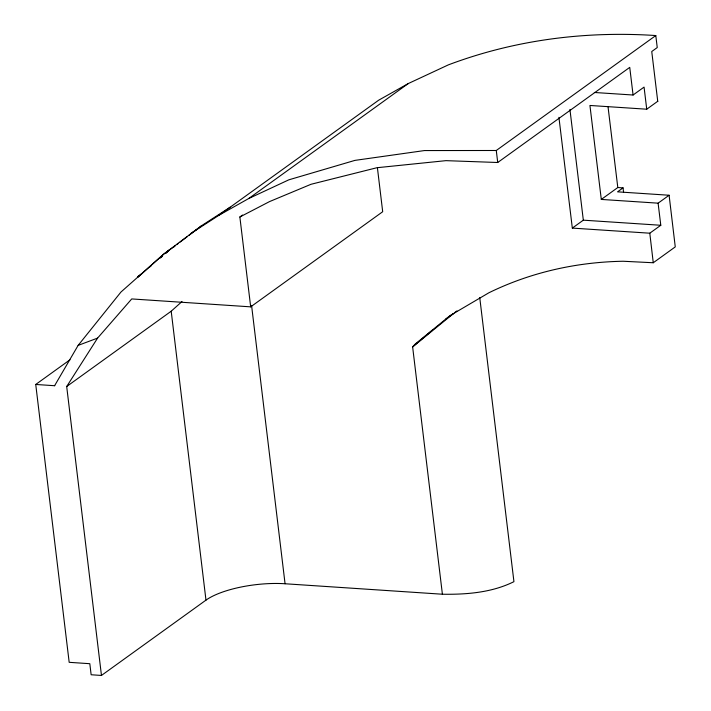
<?xml version="1.0" encoding="UTF-8"?>
<svg xmlns="http://www.w3.org/2000/svg" width="711" height="711" viewBox="0 0 711 711"><rect width="100%" height="100%" fill="white"/><g stroke="black" fill="none" stroke-linecap="round" stroke-linejoin="round"><path stroke-width="1.07" d="M54.587 385.718L78.13 345.395L120.977 292.017L163.965 253.916L201.817 225.538L230.168 207.203M69.989 359.784L35.737 384.464L69.18 662.323L89.817 663.701L91.141 674.757L101.46 675.45L66.692 386.517L97.576 338.107L131.731 298.931L250.681 306.85L382.696 211.727L377.425 167.894M182.025 301.517L171.2 311.214L66.692 386.517M174.008 246.841L174.968 245.988L163.965 253.916L137.89 277.263L137.81 276.552L141.738 273.726M160.508 257.933L162.135 256.484M165.396 253.578L169.467 249.952L165.379 253.489M149.843 266.936L151.479 265.514M160.473 257.738L162.108 256.315M445.495 319.31L453.556 313.507L412.629 346.879L442.402 594.227C466.612 594.618 491.968 592.601 513.937 581.669L479.747 297.589M454.391 312.858L456.924 310.903M176.701 244.673L178.434 243.349M180.167 242.033L187.091 236.754M188.824 235.43L201.817 225.538M190.815 233.466L219.175 215.131L378.687 100.18L408.265 83.56L448.339 64.879A658.973 538.6 54.2 0 1 655.791 35.55L657.248 47.557L651.747 51.521L657.764 101.531M219.175 215.131L248.752 198.502L408.265 83.56M250.681 306.85L239.865 216.988L242.567 215.051M248.752 198.502L288.826 179.83L354.931 160.384L424.449 150.563L496.278 150.492L655.791 35.55M239.865 216.988L269.585 201.569L311.027 184.282L376.972 167.716L445.966 160.65L497.727 162.499L629.742 67.376L633.074 95.016L594.343 92.474M633.074 95.016L644.068 87.098L646.734 109.21L589.934 105.468L601.302 199.427L658.102 203.168L669.104 195.241L675.263 246.895L653.258 262.75L623.138 261.248A439.105 358.895 54.2 0 0 488.875 292.781L449.965 315.657L415.046 344.195L412.629 346.879L432.475 330.153M646.734 109.21L657.737 101.282M601.302 199.427L617.806 187.535L623.049 187.882L623.583 192.29M623.049 187.882L617.548 191.846L669.104 195.241M558.926 117.342L572.328 228.098L583.331 220.17L660.795 225.271L658.102 203.168M572.328 228.098L649.792 233.199L660.795 225.271M101.46 675.45L205.977 600.137A58.835 18.984 -6.9 0 1 285.067 583.758L442.402 594.227M78.13 345.395L97.576 338.107M35.737 384.464L54.738 385.726M608.021 106.694L617.806 187.535M569.929 109.414L583.331 220.17M496.278 150.492L497.727 162.499M251.57 305.419L285.067 583.758M171.2 311.214L205.977 600.137M649.792 233.199L653.258 262.75"/></g></svg>
